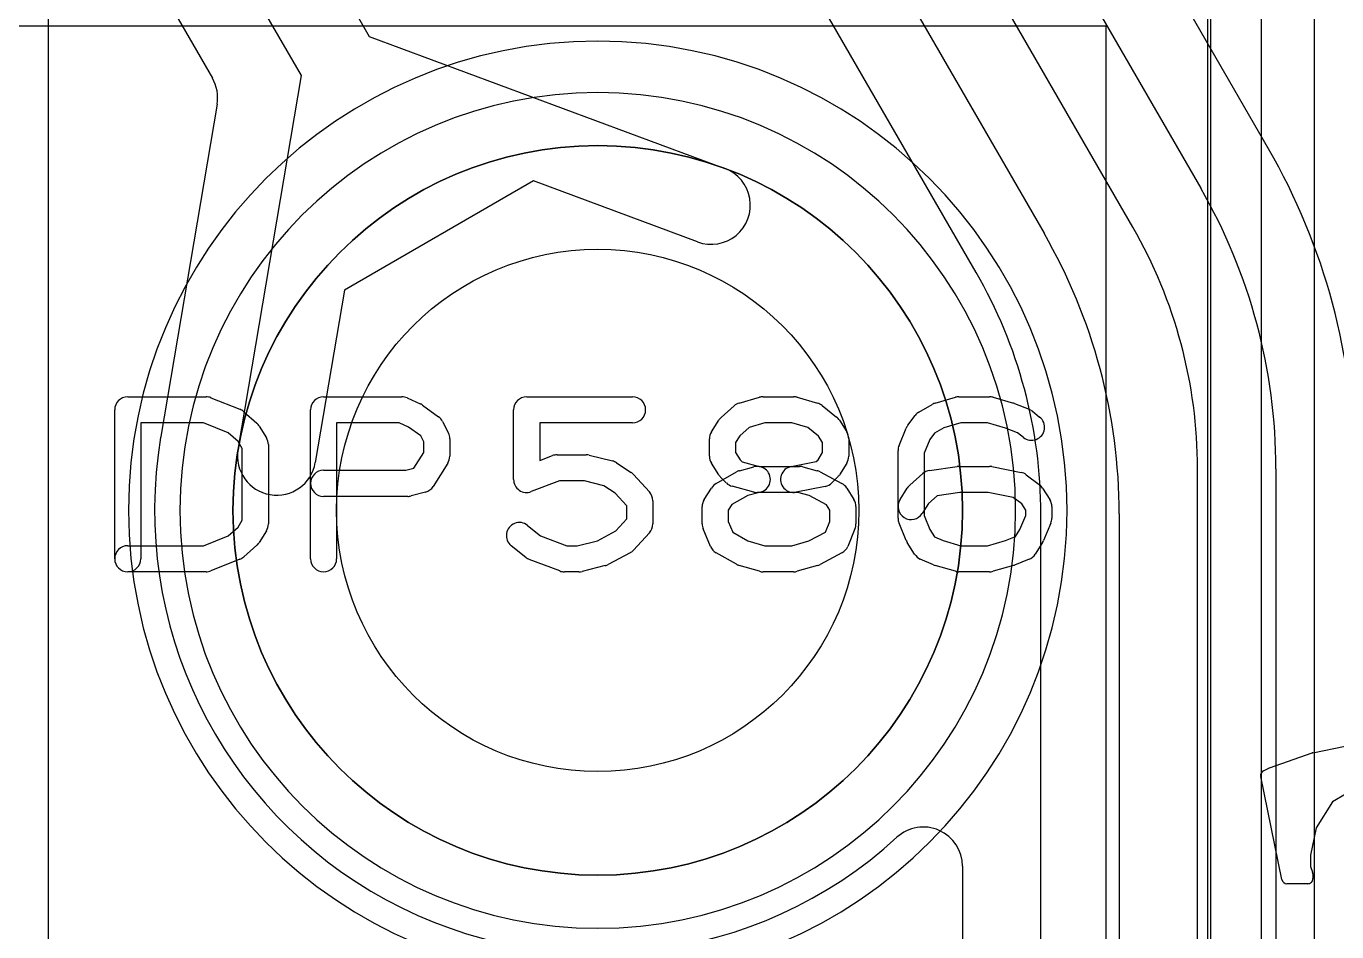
# Model space of a CAD drawing. Extents: x 0 to 20.5, y -0.5 to 20.
# Drawn here: x 15.232 to 17.742, y 11.366 to 13.1 of the extents above; entities that cross this region are included whole.
import ezdxf

# ---------------------------------------------------------------- set-up
doc = ezdxf.new("R2010")
doc.units = 0
for name, color, linetype in [('Hole', 1, 'CONTINUOUS'), ('L1', 3, 'CONTINUOUS'), ('L2', 3, 'CONTINUOUS'), ('L3', 3, 'CONTINUOUS'), ('L4', 3, 'CONTINUOUS'), ('PartsArea-A', 111, 'CONTINUOUS'), ('PartsArea-B', 111, 'CONTINUOUS'), ('PartsSilk-A', 221, 'CONTINUOUS'), ('PartsSilk-B', 221, 'CONTINUOUS'), ('Resist-A', 2, 'CONTINUOUS'), ('Resist-B', 2, 'CONTINUOUS'), ('Silk-A', 140, 'CONTINUOUS'), ('Silk-B', 140, 'CONTINUOUS')]:
    doc.layers.add(name, color=color, linetype=linetype)

msp = doc.modelspace()

# ---------------------------------------------------------------- linework, layer by layer
at = {"layer": 'Hole'}
msp.add_circle((16.32649, 12.17283), 0.5, dxfattribs=at)
at = {"layer": 'L1'}
msp.add_line((15.27504, 8.90097), (15.27504, 14.42503), dxfattribs=at)
msp.add_circle((16.32649, 12.17283), 0.6985, dxfattribs=at)
for start, end in [(90, -90), (-90, 90)]:
    msp.add_arc((16.32649, 12.17283), 0.89854, start, end, dxfattribs=at)
at = {"layer": 'L2'}
for start, end in [(90, -90), (-90, 90)]:
    msp.add_arc((16.32649, 12.17283), 0.80004, start, end, dxfattribs=at)
at = {"layer": 'L3'}
for p, q in [((15.63643, 15.37876), (17.18098, 12.70352)), ((17.05107, 12.62852), (15.50652, 15.30376)), ((14.43946, 14.99117), (15.58863, 13.00077)), ((17.61092, 12.86514), (16.82886, 14.21971)), ((16.69893, 14.14467), (17.48098, 12.79012)), ((15.3007, 14.09953), (15.88898, 13.0806)), ((17.35107, 12.71512), (16.56902, 14.06967)), ((15.75908, 13.00561), (15.1708, 14.02453)), ((15.88898, 13.0806), (16.56982, 12.82758)), ((15.63779, 12.28947), (15.75908, 13.00561)), ((15.59762, 12.95075), (15.48986, 12.31453)), ((16.20342, 12.80372), (15.84165, 12.59485)), ((16.51756, 12.68698), (16.20342, 12.80372)), ((15.84165, 12.59485), (15.78569, 12.26443)), ((17.475, 8.86436), (17.475, 12.25262)), ((17.625, 12.25262), (17.625, 8.86436)), ((17.175, 8.96035), (17.175, 12.16602)), ((17.325, 12.16602), (17.325, 8.96035)), ((17.02496, 11.49157), (17.02496, 10.24674))]:
    msp.add_line(p, q, dxfattribs=at)
msp.add_circle((16.32649, 12.17283), 0.6985, dxfattribs=at)
for centre, radius, start, end in [((15.5237, 12.96328), 0.07498, -9.62062, 30.00175), ((16.55, 12.25262), 1.22504, 0, 29.9999), ((16.54369, 12.75728), 0.075, -110.38974, 69.61318), ((16.55, 12.25262), 1.075, 0, 29.99993), ((16.25, 12.16602), 1.075, 0, 29.99993), ((16.55, 12.25262), 0.925, 0, 30.00011), ((16.25, 12.16602), 0.925, 0, 30.00011), ((16.32649, 12.17283), 0.84854, 170.53213, -47.53518), ((15.41556, 12.32474), 0.07497, -9.46609, -9.16454), ((15.71174, 12.27695), 0.22504, 170.38699, 170.8336), ((15.71174, 12.27695), 0.075, 170.39074, -9.61286), ((16.94999, 11.49157), 0.07497, 0, 132.47007)]:
    msp.add_arc(centre, radius, start, end, dxfattribs=at)
at = {"layer": 'L4'}
msp.add_circle((16.32649, 12.17283), 0.6985, dxfattribs=at)
for start, end in [(90, -90), (-90, 90)]:
    msp.add_arc((16.32649, 12.17283), 0.89854, start, end, dxfattribs=at)
at = {"layer": 'PartsArea-A'}
msp.add_line((17.59649, 13.44283), (17.59649, 10.90283), dxfattribs=at)
at = {"layer": 'PartsArea-B'}
for start, end in [(0, 180), (180, 0)]:
    msp.add_arc((16.32649, 12.17283), 0.6985, start, end, dxfattribs=at)
at = {"layer": 'PartsSilk-A'}
for p, q in [((17.69809, 13.44283), (17.69809, 10.90283)), ((17.49489, 10.90283), (17.49489, 13.34123)), ((15.42649, 12.39042), (15.57649, 12.39042)), ((15.58577, 12.38863), (15.64133, 12.36641)), ((15.80149, 12.39042), (15.95149, 12.39042)), ((15.96164, 12.38827), (15.98664, 12.37716)), ((15.99119, 12.37453), (16.02175, 12.35231)), ((16.19038, 12.39042), (16.39316, 12.39042)), ((16.56266, 12.35078), (16.58766, 12.373)), ((16.5974, 12.37835), (16.63629, 12.38946)), ((16.64316, 12.39042), (16.70149, 12.39042)), ((16.70836, 12.38946), (16.74725, 12.37835)), ((16.756, 12.37383), (16.78378, 12.35161)), ((16.94153, 12.36101), (16.96653, 12.37582)), ((16.9724, 12.37835), (17.01129, 12.38946)), ((17.01816, 12.39042), (17.07649, 12.39042)), ((17.08336, 12.38946), (17.12225, 12.37835)), ((17.12466, 12.37752), (17.15244, 12.36641)), ((15.40149, 12.08024), (15.40149, 12.36542)), ((15.64866, 12.36189), (15.67366, 12.33967)), ((15.77649, 12.08024), (15.77649, 12.36542)), ((16.16538, 12.23209), (16.16538, 12.36542)), ((16.92038, 12.33598), (16.93427, 12.3545)), ((17.15878, 12.36272), (17.17267, 12.35161)), ((15.57168, 12.34042), (15.45149, 12.34042)), ((15.45149, 12.34042), (15.45149, 12.08024)), ((15.61871, 12.32161), (15.57168, 12.34042)), ((15.63775, 12.30468), (15.61871, 12.32161)), ((15.67825, 12.33422), (15.69213, 12.312)), ((15.94619, 12.34042), (15.82649, 12.34042)), ((15.82649, 12.34042), (15.82649, 12.08024)), ((15.96392, 12.33254), (15.94619, 12.34042)), ((15.98742, 12.31546), (15.96392, 12.33254)), ((16.02941, 12.34327), (16.04052, 12.32105)), ((16.39316, 12.34042), (16.21538, 12.34042)), ((16.21538, 12.34042), (16.21538, 12.26837)), ((16.54418, 12.32312), (16.55807, 12.34534)), ((16.61662, 12.33184), (16.59856, 12.31579)), ((16.64666, 12.34042), (16.61662, 12.33184)), ((16.69799, 12.34042), (16.64666, 12.34042)), ((16.72869, 12.33165), (16.69799, 12.34042)), ((16.74922, 12.31523), (16.72869, 12.33165)), ((16.78936, 12.34534), (16.80325, 12.32312)), ((16.90341, 12.29725), (16.9173, 12.33059)), ((16.98924, 12.33116), (16.97129, 12.32052)), ((17.02166, 12.34042), (16.98924, 12.33116)), ((17.07299, 12.34042), (17.02166, 12.34042)), ((17.10728, 12.33062), (17.07299, 12.34042)), ((17.13044, 12.32136), (17.10728, 12.33062)), ((15.64593, 12.29159), (15.63775, 12.30468)), ((15.69593, 12.29876), (15.69593, 12.1469)), ((15.99316, 12.30397), (15.98742, 12.31546)), ((15.99316, 12.2837), (15.99316, 12.30397)), ((16.04316, 12.30987), (16.04316, 12.27653)), ((16.54038, 12.27653), (16.54038, 12.30987)), ((16.59856, 12.31579), (16.59038, 12.3027)), ((16.59038, 12.3027), (16.59038, 12.2837)), ((16.75705, 12.3027), (16.74922, 12.31523)), ((16.75705, 12.2837), (16.75705, 12.3027)), ((16.80705, 12.30987), (16.80705, 12.27653)), ((16.96226, 12.30848), (16.95149, 12.28264)), ((16.97129, 12.32052), (16.96226, 12.30848)), ((17.14143, 12.31257), (17.13044, 12.32136)), ((15.64593, 12.15407), (15.64593, 12.29159)), ((15.97441, 12.2537), (15.99316, 12.2837)), ((16.21538, 12.26837), (16.23981, 12.27767)), ((16.24871, 12.27931), (16.30427, 12.27931)), ((16.31033, 12.27856), (16.35477, 12.26745)), ((16.59038, 12.2837), (16.59896, 12.26998)), ((16.74847, 12.26998), (16.75705, 12.2837)), ((16.90149, 12.15802), (16.90149, 12.28764)), ((16.95149, 12.28264), (16.95149, 12.16302)), ((15.80149, 12.24968), (15.95932, 12.24968)), ((15.95932, 12.24968), (15.97441, 12.2537)), ((16.03936, 12.26328), (16.01158, 12.21884)), ((16.36258, 12.264), (16.39036, 12.24548)), ((16.55807, 12.24106), (16.54418, 12.26328)), ((16.55298, 12.22417), (16.59187, 12.24639)), ((16.59783, 12.24884), (16.62561, 12.25625)), ((16.59896, 12.26998), (16.60331, 12.26563)), ((16.60331, 12.26563), (16.63533, 12.25709)), ((16.63533, 12.25709), (16.7126, 12.25709)), ((16.69659, 12.2566), (16.74473, 12.26623)), ((16.71904, 12.25625), (16.74682, 12.24884)), ((16.74473, 12.26623), (16.74847, 12.26998)), ((16.75214, 12.24674), (16.79381, 12.22452)), ((16.80325, 12.26328), (16.78936, 12.24106)), ((16.9619, 12.24944), (17.01468, 12.25685)), ((17.01816, 12.25709), (17.07649, 12.25709)), ((17.08139, 12.2566), (17.13695, 12.24549)), ((16.25331, 12.22931), (16.19928, 12.20873)), ((16.30119, 12.22931), (16.25331, 12.22931)), ((16.33845, 12.22), (16.30119, 12.22931)), ((16.39492, 12.24158), (16.42548, 12.20825)), ((16.5727, 12.22552), (16.56159, 12.23663)), ((16.78584, 12.23663), (16.77473, 12.22552)), ((16.92377, 12.22115), (16.94877, 12.24337)), ((17.14693, 12.24107), (17.17193, 12.22255)), ((15.9626, 12.19968), (15.80149, 12.19968)), ((15.99682, 12.20793), (15.96904, 12.20052)), ((16.36011, 12.20556), (16.33845, 12.22)), ((16.38205, 12.18162), (16.36011, 12.20556)), ((16.53029, 12.19349), (16.54418, 12.21571)), ((16.61385, 12.20136), (16.58324, 12.18387)), ((16.62561, 12.20793), (16.58394, 12.21904)), ((16.63849, 12.20793), (16.61385, 12.20136)), ((16.70932, 12.20709), (16.63205, 12.20709)), ((16.76195, 12.21869), (16.70639, 12.20758)), ((16.73116, 12.20127), (16.70932, 12.20709)), ((16.76439, 12.18355), (16.73116, 12.20127)), ((16.80325, 12.2157), (16.81713, 12.19348)), ((16.90529, 12.19349), (16.91918, 12.21571)), ((16.97634, 12.20097), (16.95967, 12.18616)), ((17.01991, 12.20709), (16.97634, 12.20097)), ((17.07401, 12.20709), (17.01991, 12.20709)), ((17.12166, 12.19756), (17.07401, 12.20709)), ((17.13836, 12.18519), (17.12166, 12.19756)), ((17.17825, 12.2157), (17.19213, 12.19348)), ((16.38205, 12.15663), (16.38205, 12.18162)), ((16.43205, 12.19135), (16.43205, 12.1469)), ((16.52649, 12.1469), (16.52649, 12.18024)), ((16.58324, 12.18387), (16.57649, 12.17307)), ((16.57649, 12.17307), (16.57649, 12.1519)), ((16.77093, 12.17307), (16.76439, 12.18355)), ((16.77093, 12.1519), (16.77093, 12.17307)), ((16.82093, 12.18024), (16.82093, 12.1469)), ((16.95967, 12.18616), (16.94769, 12.16699)), ((17.14593, 12.17307), (17.13836, 12.18519)), ((17.14593, 12.16302), (17.14593, 12.17307)), ((17.19593, 12.18024), (17.19593, 12.15802)), ((15.63775, 12.14098), (15.64593, 12.15407)), ((16.36095, 12.13362), (16.38205, 12.15663)), ((16.57649, 12.1519), (16.58518, 12.13105)), ((16.76241, 12.13143), (16.77093, 12.1519)), ((16.9173, 12.11507), (16.90341, 12.14841)), ((16.95149, 12.16302), (16.96267, 12.13619)), ((17.13476, 12.13619), (17.14593, 12.16302)), ((17.19401, 12.14841), (17.18013, 12.11507)), ((15.57168, 12.10524), (15.61871, 12.12405)), ((15.61871, 12.12405), (15.63775, 12.14098)), ((15.69213, 12.13366), (15.67825, 12.11144)), ((16.19211, 12.1442), (16.21683, 12.12443)), ((16.21683, 12.12443), (16.2672, 12.10524)), ((16.32577, 12.11486), (16.36095, 12.13362)), ((16.42548, 12.13), (16.39492, 12.09667)), ((16.5423, 12.10395), (16.52841, 12.13728)), ((16.58518, 12.13105), (16.61405, 12.11456)), ((16.73096, 12.11466), (16.76241, 12.13143)), ((16.81901, 12.13729), (16.80513, 12.10396)), ((16.96267, 12.13619), (16.97141, 12.1222)), ((16.97141, 12.1222), (16.98782, 12.11491)), ((17.10728, 12.11504), (17.12629, 12.12264)), ((17.12629, 12.12264), (17.13476, 12.13619)), ((15.42649, 12.10524), (15.57168, 12.10524)), ((15.67366, 12.10599), (15.64866, 12.08377)), ((16.18865, 12.08294), (16.16087, 12.10516)), ((16.2672, 12.10524), (16.2873, 12.10524)), ((16.2873, 12.10524), (16.32577, 12.11486)), ((16.61405, 12.11456), (16.64666, 12.10524)), ((16.64666, 12.10524), (16.69799, 12.10524)), ((16.69799, 12.10524), (16.73096, 12.11466)), ((16.93307, 12.08921), (16.91918, 12.11143)), ((16.98782, 12.11491), (17.02166, 12.10524)), ((17.02166, 12.10524), (17.07299, 12.10524)), ((17.07299, 12.10524), (17.10728, 12.11504)), ((17.17825, 12.11143), (17.16436, 12.08921)), ((15.64133, 12.07925), (15.58577, 12.05703)), ((16.2537, 12.05688), (16.19537, 12.0791)), ((16.38825, 12.09151), (16.34658, 12.06929)), ((16.59187, 12.06964), (16.55298, 12.09186)), ((16.79381, 12.09151), (16.75214, 12.06929)), ((16.96912, 12.0685), (16.94412, 12.07961)), ((17.15244, 12.07925), (17.12466, 12.06814)), ((15.57649, 12.05524), (15.42649, 12.05524)), ((16.29038, 12.05524), (16.2626, 12.05524)), ((16.34088, 12.0671), (16.29644, 12.05599)), ((16.63629, 12.0562), (16.5974, 12.06731)), ((16.70149, 12.05524), (16.64316, 12.05524)), ((16.74725, 12.06731), (16.70836, 12.0562)), ((17.01129, 12.0562), (16.9724, 12.06731)), ((17.07649, 12.05524), (17.01816, 12.05524)), ((17.12225, 12.06731), (17.08336, 12.0562))]:
    msp.add_line(p, q, dxfattribs=at)
for centre, start, end in [((15.42649, 12.36542), 90, 180), ((15.57649, 12.36542), 68.2071, 90), ((15.80149, 12.36542), 90, 180), ((15.95149, 12.36542), 66.04914, 90), ((15.97649, 12.35431), 53.98274, 66.03964), ((16.19038, 12.36542), 90, 180), ((16.39316, 12.36542), -90, 90), ((16.60427, 12.35431), 105.94854, 131.62783), ((16.64316, 12.36542), 90, 105.94854), ((16.70149, 12.36542), 74.05146, 90), ((16.74038, 12.35431), 51.33303, 74.05146), ((16.97927, 12.35431), 105.94854, 120.63752), ((17.01816, 12.36542), 90, 105.94854), ((17.07649, 12.36542), 74.05146, 90), ((17.11538, 12.35431), 68.2071, 74.05146), ((15.63205, 12.3432), 48.37217, 68.20215), ((16.00705, 12.33209), 26.56505, 53.97932), ((16.57927, 12.33209), 131.62783, 147.99462), ((16.76816, 12.33209), 32.00538, 51.33303), ((16.95427, 12.3395), 120.63752, 143.1301), ((17.15705, 12.33209), -128.66697, 51.34522), ((17.14316, 12.3432), 51.33303, 68.2071), ((15.65705, 12.32098), 31.98594, 48.36931), ((16.56538, 12.30987), 147.99462, 180), ((16.78205, 12.30987), 0, 32.00538), ((16.94038, 12.32098), 143.1301, 157.39424), ((15.67093, 12.29876), 0, 31.99147), ((16.01816, 12.30987), 0, 26.56505), ((16.92649, 12.28764), 157.39424, 180), ((16.01816, 12.27653), -32.00538, 0), ((16.24871, 12.25431), 90, 110.85364), ((16.30427, 12.25431), 75.96932, 90), ((16.56538, 12.27653), 180, -147.99462), ((16.78205, 12.27653), -32.00538, 0), ((15.80149, 12.22468), 90, -90), ((16.34871, 12.2432), 56.30358, 75.96376), ((16.60427, 12.22468), 104.92551, 119.74171), ((16.63205, 12.23209), -75.07449, 104.93527), ((16.70149, 12.23209), 101.30544, -78.69205), ((16.7126, 12.23209), 75.07449, 90), ((16.74038, 12.22468), 61.9383, 75.06473), ((16.96538, 12.22468), 98.00047, 131.62783), ((17.01816, 12.23209), 90, 98.00047), ((17.07649, 12.23209), 78.69456, 90), ((16.19038, 12.23209), 180, -69.1435), ((16.37649, 12.22468), 42.5203, 56.30993), ((16.56538, 12.20246), 119.73351, 147.98998), ((16.57927, 12.25431), -147.99462, -135), ((16.59038, 12.2432), -135, -104.92551), ((16.75705, 12.2432), -78.69456, -45), ((16.76816, 12.25431), -45, -32.00538), ((16.78205, 12.20246), 31.98594, 61.9318), ((17.13205, 12.22098), 53.47387, 78.69456), ((17.15705, 12.20246), 31.98594, 53.47387), ((15.9626, 12.22468), -90, -75.06473), ((15.99038, 12.23209), -75.07449, -32.01002), ((16.40705, 12.19135), 0, 42.51745), ((16.63205, 12.23209), -104.92551, -90), ((16.94038, 12.20246), 131.62783, 147.99462), ((16.55149, 12.18024), 147.99462, 180), ((16.79593, 12.18024), 0, 31.99147), ((16.92649, 12.18024), 147.99462, -32.01002), ((17.17093, 12.18024), 0, 31.98594), ((15.67093, 12.1469), -31.98594, 0), ((16.17649, 12.12468), 51.33303, -128.65478), ((16.40705, 12.1469), -42.5203, 0), ((16.55149, 12.1469), 180, -157.37647), ((16.79593, 12.1469), -22.60576, 0), ((16.92649, 12.15802), 180, -157.39424), ((17.17093, 12.15802), -22.60576, 0), ((15.42649, 12.08024), 90, -90), ((15.65705, 12.12468), -48.37217, -31.99147), ((16.37649, 12.11357), -61.9383, -42.51745), ((16.56538, 12.11357), -157.37309, -119.74171), ((16.78205, 12.11357), -61.9383, -22.60888), ((16.94038, 12.12468), -157.39424, -147.99462), ((17.15705, 12.12468), -32.00538, -22.60576), ((15.42649, 12.08024), 180, 0), ((15.63205, 12.10246), -68.2071, -48.36931), ((15.80149, 12.08024), 180, 0), ((16.20427, 12.10246), -128.66697, -110.85364), ((16.95427, 12.10246), -147.99462, -113.95086), ((17.14316, 12.10246), -68.2071, -32.00538), ((15.57649, 12.08024), -90, -68.20215), ((16.2626, 12.08024), -110.8565, -90), ((16.29038, 12.08024), -90, -75.96376), ((16.33482, 12.09135), -75.96932, -61.9318), ((16.60427, 12.09135), -119.73351, -105.94345), ((16.64316, 12.08024), -105.94854, -90), ((16.70149, 12.08024), -90, -74.05655), ((16.74038, 12.09135), -74.05146, -61.9318), ((16.97927, 12.09135), -113.95086, -105.94854), ((17.01816, 12.08024), -105.94854, -90), ((17.07649, 12.08024), -90, -74.05146), ((17.11538, 12.09135), -74.05146, -68.2071)]:
    msp.add_arc(centre, 0.025, start, end, dxfattribs=at)
at = {"layer": 'PartsSilk-B'}
for p, q in [((17.69573, 11.70892), (17.75789, 11.72118)), ((17.6125, 11.67965), (17.69434, 11.70854)), ((17.60133, 11.67433), (17.61149, 11.67923)), ((17.63641, 11.46592), (17.59587, 11.66331)), ((17.7856, 11.64536), (17.73336, 11.61487)), ((17.73336, 11.61487), (17.70197, 11.56472)), ((17.70197, 11.56472), (17.69118, 11.51249)), ((17.69118, 11.51249), (17.69104, 11.49497)), ((17.69104, 11.49497), (17.69104, 11.49084)), ((17.69104, 11.49084), (17.69513, 11.48021)), ((17.6958, 11.4767), (17.69587, 11.46801)), ((17.68587, 11.45793), (17.64621, 11.45793))]:
    msp.add_line(p, q, dxfattribs=at)
for centre, start, end in [((17.69767, 11.69911), 101.18633, 109.44957), ((17.60567, 11.66532), 115.71951, -168.40926), ((17.61583, 11.67022), 109.44957, 115.71951), ((17.6858, 11.47662), 0.45836, 21.04574), ((17.64621, 11.46793), -168.40926, -90), ((17.68587, 11.46793), -90, 0.45836)]:
    msp.add_arc(centre, 0.01, start, end, dxfattribs=at)
at = {"layer": 'Resist-A'}
msp.add_circle((16.32649, 12.17283), 0.6985, dxfattribs=at)
at = {"layer": 'Resist-B'}
msp.add_circle((16.32649, 12.17283), 0.6985, dxfattribs=at)
at = {"layer": 'Silk-A'}
for p, q in [((17.5, 13.2), (17.5, 1)), ((17.3, 13.1), (2.6, 13.1)), ((17.3, 1.1), (17.3, 13.1))]:
    msp.add_line(p, q, dxfattribs=at)
at = {"layer": 'Silk-B'}
for p, q in [((17.69573, 11.70892), (17.75789, 11.72118)), ((17.6125, 11.67965), (17.69434, 11.70854)), ((17.60133, 11.67433), (17.61149, 11.67923)), ((17.63641, 11.46592), (17.59587, 11.66331)), ((17.7856, 11.64536), (17.73336, 11.61487)), ((17.73336, 11.61487), (17.70197, 11.56472)), ((17.70197, 11.56472), (17.69118, 11.51249)), ((17.69118, 11.51249), (17.69104, 11.49497)), ((17.69104, 11.49497), (17.69104, 11.49084)), ((17.69104, 11.49084), (17.69513, 11.48021)), ((17.6958, 11.4767), (17.69587, 11.46801)), ((17.68587, 11.45793), (17.64621, 11.45793))]:
    msp.add_line(p, q, dxfattribs=at)
for centre, start, end in [((17.69767, 11.69911), 101.18633, 109.44957), ((17.60567, 11.66532), 115.71951, -168.40926), ((17.61583, 11.67022), 109.44957, 115.71951), ((17.6858, 11.47662), 0.45836, 21.04574), ((17.64621, 11.46793), -168.40926, -90), ((17.68587, 11.46793), -90, 0.45836)]:
    msp.add_arc(centre, 0.01, start, end, dxfattribs=at)

doc.saveas('drawing.dxf')
